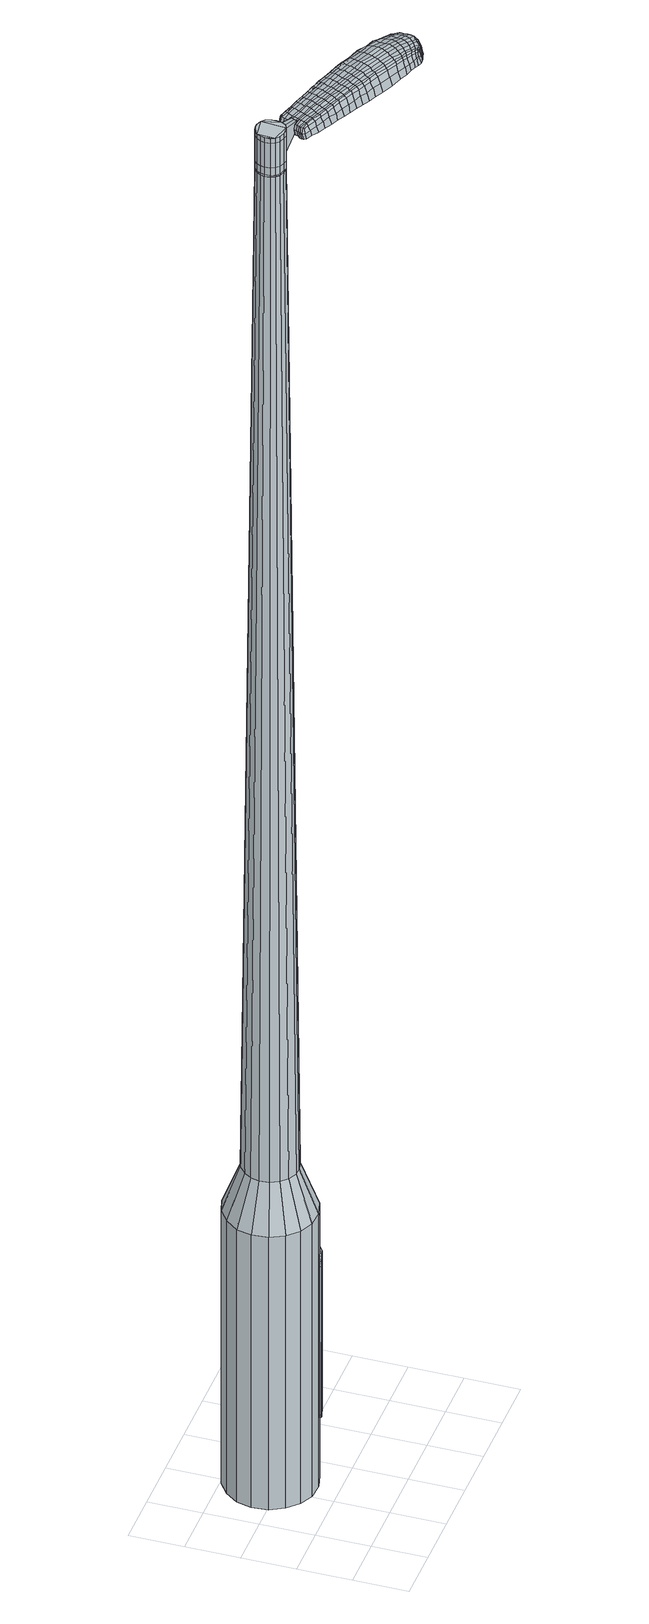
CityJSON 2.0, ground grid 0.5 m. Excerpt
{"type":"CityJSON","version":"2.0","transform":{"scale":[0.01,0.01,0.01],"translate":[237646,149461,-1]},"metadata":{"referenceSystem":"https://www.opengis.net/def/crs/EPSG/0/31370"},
"CityObjects":{
"object1":{"type":"GenericCityObject","attributes":{"cluster":746,"mean_distance_to_centroid":0.115,"new_centroid_x":237646.61,"new_centroid_y":149462.1,"mean_distance_to_camera":10.42,"H1":19.77,"H2":29.23,"Z_final":110.86,"cluster2":-1,"proj_x":237644.74,"proj_y":149466.23,"id_line":47861,"bearing_l":65.61,"distance":4.53,"orientation":"right","G_obj":335.61},"geometry":[{"type":"MultiSurface","lod":"2","boundaries":[[[0,1,2,3]],[[1,4,5,2]],[[4,6,7,5]],[[6,8,9,7]],[[8,10,11,9]],[[10,12,13,11]],[[12,14,15,13]],[[14,16,17,15]],[[16,18,19,17]],[[18,20,21,19]],[[20,22,23,21]],[[22,24,25,23]],[[24,26,27,25]],[[26,28,29,27]],[[28,30,31,29]],[[30,32,33,31]],[[32,34,35,33]],[[34,0,3,35]],[[36,37,38,39]],[[38,40,41,42]],[[41,43,42]],[[42,44,45,46]],[[45,47,46]],[[46,48,49,50]],[[49,51,50]],[[42,46,50,38]],[[50,52,39,38]],[[53,36,39]],[[2,5,7,35]],[[7,9,11,15]],[[11,13,15]],[[15,17,19,23]],[[19,21,23]],[[23,25,27,31]],[[27,29,31]],[[15,23,31,7]],[[31,33,35,7]],[[3,2,35]],[[1,0,54,55]],[[0,34,56,54]],[[34,32,57,56]],[[32,30,58,57]],[[30,28,59,58]],[[28,26,60,59]],[[26,24,61,60]],[[24,22,62,61]],[[22,20,63,62]],[[20,18,64,63]],[[18,16,65,64]],[[16,14,66,65]],[[14,12,67,66]],[[12,10,68,67]],[[10,8,69,68]],[[8,6,70,69]],[[6,4,71,70]],[[4,1,55,71]],[[55,54,72,73]],[[54,56,74,72]],[[56,57,75,74]],[[57,58,76,75]],[[58,59,77,76]],[[59,60,78,77]],[[60,61,79,78]],[[61,62,80,79]],[[62,63,81,80]],[[63,64,82,81]],[[64,65,83,82]],[[65,66,84,83]],[[66,67,85,84]],[[67,68,86,85]],[[68,69,87,86]],[[69,70,88,87]],[[70,71,89,88]],[[71,55,73,89]],[[72,90,91,92]],[[74,93,90,72]],[[94,95,93,74]],[[96,97,95,94]],[[98,99,97,96]],[[100,101,99,98]],[[79,102,101,100]],[[103,104,102,79]],[[105,106,104,103]],[[82,107,106,105]],[[83,108,107,82]],[[109,110,108,83]],[[111,112,110,109]],[[113,114,112,111]],[[87,115,114,113]],[[116,117,115,87]],[[89,118,117,116]],[[92,91,118,89]],[[119,120,121,122]],[[123,119,122,124]],[[125,123,124,126]],[[127,125,126,128]],[[129,127,128,130]],[[131,129,130,132]],[[133,131,132,134]],[[135,133,134,136]],[[137,135,136,138]],[[139,137,138,140]],[[141,139,140,142]],[[143,141,142,144]],[[145,143,144,146]],[[147,145,146,148]],[[149,147,148,150]],[[151,149,150,152]],[[73,72,92]],[[75,94,74]],[[75,76,96,94]],[[76,77,98,96]],[[77,78,100,98]],[[78,79,100]],[[80,103,79]],[[80,81,105,103]],[[81,82,105]],[[84,109,83]],[[84,85,111,109]],[[85,86,113,111]],[[86,87,113]],[[88,116,87]],[[88,89,116]],[[73,92,89]],[[153,91,90]],[[153,118,91]],[[154,117,118]],[[154,115,117]],[[155,114,115]],[[155,156,112,114]],[[156,157,110,112]],[[157,108,110]],[[158,106,107]],[[158,159,104,106]],[[159,102,104]],[[160,101,102]],[[160,161,99,101]],[[161,162,97,99]],[[162,163,95,97]],[[163,93,95]],[[39,52,151,164]],[[153,90,165,152]],[[53,39,164,120]],[[90,93,121,165]],[[36,53,120,119]],[[93,163,122,121]],[[37,36,119,123]],[[163,162,124,122]],[[38,37,123,125]],[[162,161,126,124]],[[40,38,125,127]],[[161,160,128,126]],[[41,40,127,129]],[[160,102,130,128]],[[43,41,129,131]],[[102,159,132,130]],[[42,43,131,133]],[[159,158,134,132]],[[44,42,133,135]],[[158,107,136,134]],[[45,44,135,137]],[[107,108,138,136]],[[47,45,137,139]],[[108,157,140,138]],[[46,47,139,141]],[[157,156,142,140]],[[48,46,141,143]],[[156,155,144,142]],[[49,48,143,145]],[[155,115,146,144]],[[51,49,145,147]],[[115,154,148,146]],[[50,51,147,149]],[[154,118,150,148]],[[52,50,149,151]],[[118,153,152,150]],[[151,152,166,167]],[[152,165,168,166]],[[165,121,169,168]],[[121,120,170,169]],[[120,164,171,170]],[[164,151,167,171]],[[172,173,174,175]],[[176,172,175,177]],[[172,176,178,179]],[[173,172,179,180]],[[181,182,183,184]],[[185,181,184,186]],[[181,185,187,188]],[[182,181,188,189]],[[190,191,192,193]],[[194,190,193,195]],[[190,194,196,197]],[[191,190,197,198]],[[199,200,201,202]],[[203,199,202,204]],[[199,203,205,206]],[[200,199,206,207]],[[208,209,210,211]],[[212,208,211,213]],[[208,212,214,215]],[[209,208,215,216]],[[217,218,219,220]],[[221,217,220,222]],[[217,221,223,224]],[[218,217,224,225]],[[226,227,228,229]],[[218,226,229,219]],[[226,218,225,230]],[[227,226,230,231]],[[232,233,234,235]],[[227,232,235,228]],[[232,227,231,236]],[[233,232,236,237]],[[238,176,177,239]],[[233,238,239,234]],[[238,233,237,240]],[[176,238,240,178]],[[241,242,243,244]],[[245,241,244,246]],[[241,245,247,248]],[[242,241,248,249]],[[250,251,252,253]],[[242,250,253,243]],[[250,242,249,254]],[[251,250,254,255]],[[256,257,258,259]],[[251,256,259,252]],[[256,251,255,260]],[[257,256,260,261]],[[262,263,264,265]],[[257,262,265,258]],[[262,257,261,266]],[[263,262,266,267]],[[268,173,180,269]],[[263,268,269,264]],[[268,263,267,270]],[[173,268,270,174]],[[271,272,273,274]],[[275,271,274,276]],[[271,275,277,278]],[[272,271,278,279]],[[280,281,282,283]],[[272,280,283,273]],[[280,272,279,284]],[[281,280,284,285]],[[286,287,288,289]],[[281,286,289,282]],[[286,281,285,290]],[[287,286,290,291]],[[292,185,186,293]],[[287,292,293,288]],[[292,287,291,294]],[[185,292,294,187]],[[295,296,297,298]],[[299,295,298,300]],[[295,299,301,302]],[[296,295,302,303]],[[304,305,306,307]],[[296,304,307,297]],[[304,296,303,308]],[[305,304,308,309]],[[310,311,312,313]],[[305,310,313,306]],[[310,305,309,314]],[[311,310,314,315]],[[316,317,318,319]],[[311,316,319,312]],[[316,311,315,320]],[[317,316,320,321]],[[322,182,189,323]],[[317,322,323,318]],[[322,317,321,324]],[[182,322,324,183]],[[325,211,210,326]],[[327,325,326,328]],[[325,327,329,330]],[[211,325,330,213]],[[331,327,328,332]],[[333,331,332,334]],[[331,333,335,336]],[[327,331,336,329]],[[337,333,334,338]],[[339,337,338,340]],[[337,339,341,342]],[[333,337,342,335]],[[343,339,340,344]],[[345,343,344,346]],[[343,345,347,348]],[[339,343,348,341]],[[349,345,346,350]],[[200,349,350,201]],[[349,200,207,351]],[[345,349,351,347]],[[352,353,198,197]],[[354,352,197,196]],[[352,354,355,356]],[[353,352,356,357]],[[358,359,357,356]],[[360,358,356,355]],[[358,360,361,362]],[[359,358,362,363]],[[364,365,363,362]],[[366,364,362,361]],[[364,366,367,368]],[[365,364,368,369]],[[370,371,369,368]],[[372,370,368,367]],[[370,372,205,203]],[[371,370,203,204]],[[373,374,375,376]],[[275,373,376,277]],[[373,275,276,377]],[[374,373,377,378]],[[379,194,195,380]],[[374,379,380,375]],[[379,374,378,381]],[[194,379,381,196]],[[382,383,384,385]],[[221,382,385,223]],[[382,221,222,386]],[[383,382,386,387]],[[388,389,390,391]],[[383,388,391,384]],[[388,383,387,392]],[[389,388,392,393]],[[394,191,198,395]],[[389,394,395,390]],[[394,389,393,396]],[[191,394,396,192]],[[397,398,399,400]],[[179,397,400,180]],[[397,179,178,401]],[[398,397,401,402]],[[403,404,405,406]],[[398,403,406,399]],[[403,398,402,407]],[[404,403,407,408]],[[409,202,201,410]],[[404,409,410,405]],[[409,404,408,411]],[[202,409,411,204]],[[412,413,414,415]],[[184,412,415,186]],[[412,184,183,416]],[[413,412,416,417]],[[418,206,205,419]],[[413,418,419,414]],[[418,413,417,420]],[[206,418,420,207]],[[421,422,423,424]],[[299,421,424,301]],[[421,299,300,425]],[[422,421,425,426]],[[427,212,213,428]],[[422,427,428,423]],[[427,422,426,429]],[[212,427,429,214]],[[430,431,432,433]],[[245,430,433,247]],[[430,245,246,434]],[[431,430,434,435]],[[436,437,438,439]],[[431,436,439,432]],[[436,431,435,440]],[[437,436,440,441]],[[442,209,216,443]],[[437,442,443,438]],[[442,437,441,444]],[[209,442,444,210]],[[445,446,435,434]],[[244,445,434,246]],[[445,244,243,447]],[[446,445,447,448]],[[449,450,441,440]],[[446,449,440,435]],[[449,446,448,451]],[[450,449,451,452]],[[453,326,210,444]],[[450,453,444,441]],[[453,450,452,454]],[[326,453,454,328]],[[455,456,457,458]],[[302,455,458,303]],[[455,302,301,424]],[[456,455,424,423]],[[459,330,329,460]],[[456,459,460,457]],[[459,456,423,428]],[[330,459,428,213]],[[461,462,448,447]],[[253,461,447,243]],[[461,253,252,463]],[[462,461,463,464]],[[465,466,452,451]],[[462,465,451,448]],[[465,462,464,467]],[[466,465,467,468]],[[469,332,328,454]],[[466,469,454,452]],[[469,466,468,470]],[[332,469,470,334]],[[471,472,473,474]],[[308,471,474,309]],[[471,308,303,458]],[[472,471,458,457]],[[475,336,335,476]],[[472,475,476,473]],[[475,472,457,460]],[[336,475,460,329]],[[477,478,464,463]],[[259,477,463,252]],[[477,259,258,479]],[[478,477,479,480]],[[481,482,468,467]],[[478,481,467,464]],[[481,478,480,483]],[[482,481,483,484]],[[485,338,334,470]],[[482,485,470,468]],[[485,482,484,486]],[[338,485,486,340]],[[487,488,489,490]],[[314,487,490,315]],[[487,314,309,474]],[[488,487,474,473]],[[491,342,341,492]],[[488,491,492,489]],[[491,488,473,476]],[[342,491,476,335]],[[493,494,480,479]],[[265,493,479,258]],[[493,265,264,495]],[[494,493,495,496]],[[497,498,484,483]],[[494,497,483,480]],[[497,494,496,499]],[[498,497,499,500]],[[501,344,340,486]],[[498,501,486,484]],[[501,498,500,502]],[[344,501,502,346]],[[503,504,505,506]],[[320,503,506,321]],[[503,320,315,490]],[[504,503,490,489]],[[507,348,347,508]],[[504,507,508,505]],[[507,504,489,492]],[[348,507,492,341]],[[509,510,496,495]],[[269,509,495,264]],[[509,269,180,400]],[[510,509,400,399]],[[511,512,500,499]],[[510,511,499,496]],[[511,510,399,406]],[[512,511,406,405]],[[513,350,346,502]],[[512,513,502,500]],[[513,512,405,410]],[[350,513,410,201]],[[514,515,417,416]],[[324,514,416,183]],[[514,324,321,506]],[[515,514,506,505]],[[516,351,207,420]],[[515,516,420,417]],[[516,515,505,508]],[[351,516,508,347]],[[517,518,378,377]],[[274,517,377,276]],[[517,274,273,519]],[[518,517,519,520]],[[521,354,196,381]],[[518,521,381,378]],[[521,518,520,522]],[[354,521,522,355]],[[523,524,525,526]],[[224,523,526,225]],[[523,224,223,385]],[[524,523,385,384]],[[527,528,529,530]],[[524,527,530,525]],[[527,524,384,391]],[[528,527,391,390]],[[531,353,357,532]],[[528,531,532,529]],[[531,528,390,395]],[[353,531,395,198]],[[533,534,520,519]],[[283,533,519,273]],[[533,283,282,535]],[[534,533,535,536]],[[537,360,355,522]],[[534,537,522,520]],[[537,534,536,538]],[[360,537,538,361]],[[539,540,541,542]],[[230,539,542,231]],[[539,230,225,526]],[[540,539,526,525]],[[543,544,545,546]],[[540,543,546,541]],[[543,540,525,530]],[[544,543,530,529]],[[547,359,363,548]],[[544,547,548,545]],[[547,544,529,532]],[[359,547,532,357]],[[549,550,536,535]],[[289,549,535,282]],[[549,289,288,551]],[[550,549,551,552]],[[553,366,361,538]],[[550,553,538,536]],[[553,550,552,554]],[[366,553,554,367]],[[555,556,557,558]],[[236,555,558,237]],[[555,236,231,542]],[[556,555,542,541]],[[559,560,561,562]],[[556,559,562,557]],[[559,556,541,546]],[[560,559,546,545]],[[563,365,369,564]],[[560,563,564,561]],[[563,560,545,548]],[[365,563,548,363]],[[565,566,552,551]],[[293,565,551,288]],[[565,293,186,415]],[[566,565,415,414]],[[567,372,367,554]],[[566,567,554,552]],[[567,566,414,419]],[[372,567,419,205]],[[568,569,402,401]],[[240,568,401,178]],[[568,240,237,558]],[[569,568,558,557]],[[570,571,408,407]],[[569,570,407,402]],[[570,569,557,562]],[[571,570,562,561]],[[572,371,204,411]],[[571,572,411,408]],[[572,571,561,564]],[[371,572,564,369]],[[573,574,575,576]],[[576,575,577,578]],[[579,577,575,580]],[[580,575,574,581]],[[582,583,584,585]],[[585,584,586,587]],[[588,586,584,589]],[[589,584,583,590]],[[591,592,593,594]],[[594,593,595,596]],[[597,595,593,598]],[[598,593,592,599]],[[600,601,602,603]],[[603,602,604,605]],[[606,604,602,607]],[[607,602,601,608]],[[609,610,611,612]],[[612,611,613,614]],[[615,613,611,616]],[[616,611,610,617]],[[618,619,620,621]],[[621,620,622,623]],[[624,622,620,625]],[[625,620,619,626]],[[627,628,629,630]],[[630,629,619,618]],[[626,619,629,631]],[[631,629,628,632]],[[633,634,635,636]],[[636,635,628,627]],[[632,628,635,637]],[[637,635,634,638]],[[578,577,639,640]],[[640,639,634,633]],[[638,634,639,641]],[[641,639,577,579]],[[642,643,644,645]],[[645,644,646,647]],[[648,646,644,649]],[[649,644,643,650]],[[651,652,653,654]],[[654,653,643,642]],[[650,643,653,655]],[[655,653,652,656]],[[657,658,659,660]],[[660,659,652,651]],[[656,652,659,661]],[[661,659,658,662]],[[663,664,665,666]],[[666,665,658,657]],[[662,658,665,667]],[[667,665,664,668]],[[581,574,669,670]],[[670,669,664,663]],[[668,664,669,671]],[[671,669,574,573]],[[672,673,674,675]],[[675,674,676,677]],[[678,676,674,679]],[[679,674,673,680]],[[681,682,683,684]],[[684,683,673,672]],[[680,673,683,685]],[[685,683,682,686]],[[687,688,689,690]],[[690,689,682,681]],[[686,682,689,691]],[[691,689,688,692]],[[587,586,693,694]],[[694,693,688,687]],[[692,688,693,695]],[[695,693,586,588]],[[696,697,698,699]],[[699,698,700,701]],[[702,700,698,703]],[[703,698,697,704]],[[705,706,707,708]],[[708,707,697,696]],[[704,697,707,709]],[[709,707,706,710]],[[711,712,713,714]],[[714,713,706,705]],[[710,706,713,715]],[[715,713,712,716]],[[717,718,719,720]],[[720,719,712,711]],[[716,712,719,721]],[[721,719,718,722]],[[590,583,723,724]],[[724,723,718,717]],[[722,718,723,725]],[[725,723,583,582]],[[609,612,726,727]],[[727,726,728,729]],[[730,728,726,731]],[[731,726,612,614]],[[729,728,732,733]],[[733,732,734,735]],[[736,734,732,737]],[[737,732,728,730]],[[735,734,738,739]],[[739,738,740,741]],[[742,740,738,743]],[[743,738,734,736]],[[741,740,744,745]],[[745,744,746,747]],[[748,746,744,749]],[[749,744,740,742]],[[747,746,750,751]],[[751,750,601,600]],[[608,601,750,752]],[[752,750,746,748]],[[599,753,754,598]],[[598,754,755,597]],[[756,755,754,757]],[[757,754,753,758]],[[758,759,760,757]],[[757,760,761,756]],[[762,761,760,763]],[[763,760,759,764]],[[764,765,766,763]],[[763,766,767,762]],[[768,767,766,769]],[[769,766,765,770]],[[770,771,772,769]],[[769,772,773,768]],[[606,773,772,604]],[[604,772,771,605]],[[774,775,776,777]],[[777,776,676,678]],[[677,676,776,778]],[[778,776,775,779]],[[596,595,780,781]],[[781,780,775,774]],[[779,775,780,782]],[[782,780,595,597]],[[783,784,785,786]],[[786,785,622,624]],[[623,622,785,787]],[[787,785,784,788]],[[789,790,791,792]],[[792,791,784,783]],[[788,784,791,793]],[[793,791,790,794]],[[599,592,795,796]],[[796,795,790,789]],[[794,790,795,797]],[[797,795,592,591]],[[798,799,800,801]],[[801,800,580,581]],[[579,580,800,802]],[[802,800,799,803]],[[804,805,806,807]],[[807,806,799,798]],[[803,799,806,808]],[[808,806,805,809]],[[600,603,810,811]],[[811,810,805,804]],[[809,805,810,812]],[[812,810,603,605]],[[813,814,815,816]],[[816,815,585,587]],[[582,585,815,817]],[[817,815,814,818]],[[606,607,819,820]],[[820,819,814,813]],[[818,814,819,821]],[[821,819,607,608]],[[822,823,824,825]],[[825,824,700,702]],[[701,700,824,826]],[[826,824,823,827]],[[614,613,828,829]],[[829,828,823,822]],[[827,823,828,830]],[[830,828,613,615]],[[831,832,833,834]],[[834,833,646,648]],[[647,646,833,835]],[[835,833,832,836]],[[837,838,839,840]],[[840,839,832,831]],[[836,832,839,841]],[[841,839,838,842]],[[617,610,843,844]],[[844,843,838,837]],[[842,838,843,845]],[[845,843,610,609]],[[836,846,835]],[[835,846,645,647]],[[642,645,846,847]],[[847,846,848]],[[842,849,850,841]],[[841,850,846,836]],[[848,846,850,851]],[[851,850,849,852]],[[609,727,853,845]],[[845,853,849,842]],[[852,849,853,854]],[[854,853,727,729]],[[855,856,857,858]],[[858,857,703,704]],[[702,703,857,825]],[[825,857,856,822]],[[730,731,859,860]],[[860,859,856,855]],[[822,856,859,829]],[[829,859,731,614]],[[848,861,862,847]],[[847,862,654,642]],[[651,654,862,863]],[[863,862,861,864]],[[852,865,866,851]],[[851,866,861,848]],[[864,861,866,867]],[[867,866,865,868]],[[729,733,869,854]],[[854,869,865,852]],[[868,865,869,870]],[[870,869,733,735]],[[871,872,873,874]],[[874,873,709,710]],[[704,709,873,858]],[[858,873,872,855]],[[736,737,875,876]],[[876,875,872,871]],[[855,872,875,860]],[[860,875,737,730]],[[864,877,878,863]],[[863,878,660,651]],[[657,660,878,879]],[[879,878,877,880]],[[868,881,882,867]],[[867,882,877,864]],[[880,877,882,883]],[[883,882,881,884]],[[735,739,885,870]],[[870,885,881,868]],[[884,881,885,886]],[[886,885,739,741]],[[887,888,889,890]],[[890,889,715,716]],[[710,715,889,874]],[[874,889,888,871]],[[742,743,891,892]],[[892,891,888,887]],[[871,888,891,876]],[[876,891,743,736]],[[880,893,894,879]],[[879,894,666,657]],[[663,666,894,895]],[[895,894,893,896]],[[884,897,898,883]],[[883,898,893,880]],[[896,893,898,899]],[[899,898,897,900]],[[741,745,901,886]],[[886,901,897,884]],[[900,897,901,902]],[[902,901,745,747]],[[903,904,905,906]],[[906,905,721,722]],[[716,721,905,890]],[[890,905,904,887]],[[748,749,907,908]],[[908,907,904,903]],[[887,904,907,892]],[[892,907,749,742]],[[896,909,910,895]],[[895,910,670,663]],[[581,670,910,801]],[[801,910,909,798]],[[900,911,912,899]],[[899,912,909,896]],[[798,909,912,807]],[[807,912,911,804]],[[747,751,913,902]],[[902,913,911,900]],[[804,911,913,811]],[[811,913,751,600]],[[818,914,915,817]],[[817,915,725,582]],[[722,725,915,906]],[[906,915,914,903]],[[608,752,916,821]],[[821,916,914,818]],[[903,914,916,908]],[[908,916,752,748]],[[779,917,918,778]],[[778,918,675,677]],[[672,675,918,919]],[[919,918,917,920]],[[597,755,921,782]],[[782,921,917,779]],[[920,917,921,922]],[[922,921,755,756]],[[923,924,925,926]],[[926,925,625,626]],[[624,625,925,786]],[[786,925,924,783]],[[927,928,929,930]],[[930,929,924,923]],[[783,924,929,792]],[[792,929,928,789]],[[758,753,931,932]],[[932,931,928,927]],[[789,928,931,796]],[[796,931,753,599]],[[920,933,934,919]],[[919,934,684,672]],[[681,684,934,935]],[[935,934,933,936]],[[756,761,937,922]],[[922,937,933,920]],[[936,933,937,938]],[[938,937,761,762]],[[939,940,941,942]],[[942,941,631,632]],[[626,631,941,926]],[[926,941,940,923]],[[943,944,945,946]],[[946,945,940,939]],[[923,940,945,930]],[[930,945,944,927]],[[764,759,947,948]],[[948,947,944,943]],[[927,944,947,932]],[[932,947,759,758]],[[936,949,950,935]],[[935,950,690,681]],[[687,690,950,951]],[[951,950,949,952]],[[762,767,953,938]],[[938,953,949,936]],[[952,949,953,954]],[[954,953,767,768]],[[955,956,957,958]],[[958,957,637,638]],[[632,637,957,942]],[[942,957,956,939]],[[959,960,961,962]],[[962,961,956,955]],[[939,956,961,946]],[[946,961,960,943]],[[770,765,963,964]],[[964,963,960,959]],[[943,960,963,948]],[[948,963,765,764]],[[952,965,966,951]],[[951,966,694,687]],[[587,694,966,816]],[[816,966,965,813]],[[768,773,967,954]],[[954,967,965,952]],[[813,965,967,820]],[[820,967,773,606]],[[803,968,969,802]],[[802,969,641,579]],[[638,641,969,958]],[[958,969,968,955]],[[809,970,971,808]],[[808,971,968,803]],[[955,968,971,962]],[[962,971,970,959]],[[605,771,972,812]],[[812,972,970,809]],[[959,970,972,964]],[[964,972,771,770]],[[573,576,175,174]],[[576,578,177,175]],[[588,589,188,187]],[[589,590,189,188]],[[591,594,193,192]],[[594,596,195,193]],[[615,616,215,214]],[[616,617,216,215]],[[618,621,220,219]],[[621,623,222,220]],[[627,630,229,228]],[[630,618,219,229]],[[633,636,235,234]],[[636,627,228,235]],[[578,640,239,177]],[[640,633,234,239]],[[648,649,248,247]],[[649,650,249,248]],[[650,655,254,249]],[[655,656,255,254]],[[656,661,260,255]],[[661,662,261,260]],[[662,667,266,261]],[[667,668,267,266]],[[668,671,270,267]],[[671,573,174,270]],[[678,679,278,277]],[[679,680,279,278]],[[680,685,284,279]],[[685,686,285,284]],[[686,691,290,285]],[[691,692,291,290]],[[692,695,294,291]],[[695,588,187,294]],[[696,699,298,297]],[[699,701,300,298]],[[705,708,307,306]],[[708,696,297,307]],[[711,714,313,312]],[[714,705,306,313]],[[717,720,319,318]],[[720,711,312,319]],[[590,724,323,189]],[[724,717,318,323]],[[774,777,376,375]],[[777,678,277,376]],[[596,781,380,195]],[[781,774,375,380]],[[623,787,386,222]],[[787,788,387,386]],[[788,793,392,387]],[[793,794,393,392]],[[794,797,396,393]],[[797,591,192,396]],[[701,826,425,300]],[[826,827,426,425]],[[827,830,429,426]],[[830,615,214,429]],[[831,834,433,432]],[[834,648,247,433]],[[837,840,439,438]],[[840,831,432,439]],[[617,844,443,216]],[[844,837,438,443]],[[973,974,975,976]],[[977,978,976,975]],[[979,980,981,982]],[[983,984,985,986]],[[974,987,988,975]],[[989,977,975,988]],[[990,979,982,991]],[[992,993,984,983]],[[987,994,995,988]],[[995,996,989,988]],[[997,990,991,998]],[[999,993,992,1000]],[[994,1001,1002,995]],[[1002,1003,996,995]],[[1004,997,998,1005]],[[1006,999,1000,1007]],[[1008,1009,1010,1011]],[[1012,1013,1009,1008]],[[1012,1014,1015,1013]],[[1014,1016,1017,1015]],[[1018,1019,1020,1021]],[[1022,1023,1019,1018]],[[1024,1025,1023,1022]],[[1026,1027,1025,1024]],[[1021,1010,1009,1018]],[[1018,1009,1013,1022]],[[1013,1015,1024,1022]],[[1015,1017,1026,1024]],[[982,981,978,977]],[[991,982,977,989]],[[996,998,991,989]],[[1003,1005,998,996]],[[983,986,980,979]],[[992,983,979,990]],[[1000,992,990,997]],[[1007,1000,997,1004]],[[984,1008,1011,985]],[[993,1012,1008,984]],[[1014,1012,993,999]],[[1016,1014,999,1006]],[[1028,1029,1030,1031]],[[1030,1032,1033,1034]],[[1030,1034,1035,1036]],[[1030,1036,1031]],[[1037,1028,1031,1038]],[[1039,1038,1031,1040]],[[1041,1040,1031]],[[1042,1030,1029,1043]],[[1044,1042,1043,1045]],[[1046,1044,1045,1047]],[[1048,1046,1047,1049]],[[1050,1048,1049,1051]],[[1051,1052,1053,1054]],[[1051,1054,1055,1056]],[[1051,1056,1057,1058]],[[1057,1059,1060,1061]],[[1057,1061,1062,1063]],[[1057,1063,1058]],[[1051,1058,1050]],[[1064,1065,1029,1028]],[[1066,1067,1032,1030]],[[1068,1069,1041,1031]],[[1065,1070,1043,1029]],[[1071,1066,1030,1042]],[[1070,1072,1045,1043]],[[1073,1071,1042,1044]],[[1072,1074,1047,1045]],[[1075,1073,1044,1046]],[[1074,1076,1049,1047]],[[1077,1075,1046,1048]],[[1076,1078,1051,1049]],[[1079,1077,1048,1050]],[[1078,1080,1052,1051]],[[1081,1082,1059,1057]],[[1083,1079,1050,1058]],[[1053,1052,1080,1084]],[[1054,1053,1084,1085]],[[1055,1054,1085,1086]],[[1056,1055,1086,1087]],[[1057,1056,1087,1081]],[[1088,1064,1028,1037]],[[1089,1088,1037,1038]],[[1090,1089,1038,1039]],[[1091,1090,1039,1040]],[[1069,1091,1040,1041]],[[1033,1032,1067,1092]],[[1060,1059,1082,1093]],[[1034,1033,1092,1094]],[[1035,1034,1094,1095]],[[1036,1035,1095,1096]],[[1031,1036,1096,1068]],[[1061,1060,1093,1097]],[[1062,1061,1097,1098]],[[1063,1062,1098,1099]],[[1058,1063,1099,1083]]]}]}
},
"vertices":[
[102,93,384],[93,81,384],[93,81,96],[102,93,96],[81,73,384],[81,73,96],[67,69,384],[67,69,96],[52,70,384],[52,70,96],[39,76,384],[39,76,96],[29,86,384],[29,86,96],[22,99,384],[22,99,96],[21,114,384],[21,114,96],[24,128,384],[24,128,96],[33,140,384],[33,140,96],[45,149,384],[45,149,96],[59,153,384],[59,153,96],[74,152,384],[74,152,96],[87,146,384],[87,146,96],[97,135,384],[97,135,96],[104,122,384],[104,122,96],[105,108,384],[105,108,96],[76,114,1524],[74,119,1524],[71,122,1524],[75,105,1524],[66,124,1524],[62,124,1524],[53,120,1524],[57,123,1524],[51,116,1524],[50,112,1524],[52,103,1524],[50,107,1524],[55,100,1524],[60,98,1524],[69,99,1524],[64,97,1524],[73,101,1524],[76,110,1524],[86,100,429],[81,93,429],[88,109,429],[87,118,429],[83,125,429],[77,132,429],[69,135,429],[61,136,429],[52,134,429],[45,128,429],[40,121,429],[38,113,429],[39,104,429],[43,96,429],[49,90,429],[57,86,429],[65,86,429],[74,88,429],[75,105,1483],[73,101,1483],[76,110,1483],[76,114,1483],[74,119,1483],[71,122,1483],[66,124,1483],[62,124,1483],[57,123,1483],[53,120,1483],[51,116,1483],[50,112,1483],[50,107,1483],[52,103,1483],[55,100,1483],[60,98,1483],[64,97,1483],[69,99,1483],[75,105,1485],[72,102,1485],[72,102,1483],[76,110,1485],[75,114,1483],[75,114,1485],[73,118,1483],[73,118,1485],[70,121,1483],[70,121,1485],[66,123,1483],[66,123,1485],[62,124,1485],[57,122,1483],[57,122,1485],[54,120,1483],[54,120,1485],[51,116,1485],[50,112,1485],[51,107,1483],[51,107,1485],[53,103,1483],[53,103,1485],[56,100,1483],[56,100,1485],[60,98,1485],[64,98,1483],[64,98,1485],[69,99,1485],[76,114,1519],[76,110,1519],[76,110,1493],[76,114,1493],[74,119,1519],[74,119,1493],[71,122,1519],[71,122,1493],[66,124,1519],[66,124,1493],[62,124,1519],[62,124,1493],[57,123,1519],[57,123,1493],[53,120,1519],[53,120,1493],[51,116,1519],[51,116,1493],[50,112,1519],[50,112,1493],[50,107,1519],[50,107,1493],[52,103,1519],[52,103,1493],[55,100,1519],[55,100,1493],[60,98,1519],[60,98,1493],[64,97,1519],[64,97,1493],[69,99,1519],[69,99,1493],[73,101,1519],[73,101,1493],[73,101,1485],[64,97,1485],[55,100,1485],[52,103,1485],[50,107,1485],[53,120,1485],[57,123,1485],[66,124,1485],[71,122,1485],[74,119,1485],[76,114,1485],[75,105,1519],[75,105,1493],[91,95,1513],[91,95,1518],[92,98,1513],[94,100,1513],[94,100,1518],[92,98,1518],[152,49,1519],[145,52,1518],[146,50,1509],[152,47,1510],[159,45,1519],[160,43,1510],[159,47,1526],[151,51,1525],[145,54,1525],[168,84,1519],[161,87,1518],[160,86,1525],[166,83,1525],[176,81,1519],[174,80,1526],[178,82,1510],[170,85,1510],[163,88,1509],[227,38,1519],[226,35,1519],[227,34,1513],[228,38,1513],[228,42,1519],[229,42,1513],[227,43,1524],[226,39,1524],[224,35,1524],[160,68,1530],[153,71,1529],[152,68,1529],[158,65,1530],[168,65,1531],[167,62,1531],[170,68,1530],[161,72,1530],[155,75,1529],[86,102,1512],[85,99,1512],[86,99,1517],[87,101,1517],[88,104,1512],[89,104,1517],[88,104,1506],[87,101,1506],[86,99,1506],[206,26,1519],[203,27,1519],[203,25,1512],[206,24,1512],[209,25,1518],[209,24,1512],[208,26,1522],[206,27,1523],[203,28,1524],[198,28,1519],[193,30,1519],[194,29,1512],[199,27,1512],[199,30,1524],[193,32,1525],[188,32,1519],[180,36,1519],[181,34,1511],[188,31,1511],[188,34,1526],[180,37,1526],[170,40,1519],[171,38,1510],[170,42,1526],[86,83,1513],[93,80,1513],[93,81,1518],[86,85,1517],[81,86,1512],[83,87,1516],[82,85,1506],[87,82,1507],[93,78,1507],[100,76,1514],[106,73,1515],[106,74,1520],[99,78,1519],[100,75,1507],[107,71,1507],[113,69,1515],[119,66,1516],[119,68,1522],[113,71,1521],[113,68,1508],[120,64,1508],[126,62,1517],[132,59,1517],[132,61,1524],[126,64,1523],[126,61,1508],[133,57,1509],[139,56,1518],[139,57,1524],[139,54,1509],[222,58,1519],[219,60,1519],[218,59,1524],[221,57,1523],[224,57,1518],[223,56,1522],[225,57,1512],[223,59,1512],[220,61,1512],[215,62,1519],[210,65,1519],[208,64,1525],[214,61,1524],[216,63,1512],[211,66,1512],[204,68,1519],[197,71,1519],[196,70,1526],[203,67,1526],[206,69,1511],[199,72,1511],[187,76,1519],[185,75,1526],[188,77,1510],[99,111,1513],[106,108,1513],[107,109,1507],[100,112,1507],[94,113,1512],[95,113,1506],[94,112,1516],[98,110,1517],[105,107,1518],[113,106,1514],[120,103,1515],[122,104,1507],[114,106,1507],[112,105,1519],[119,102,1520],[127,100,1515],[134,97,1516],[136,98,1508],[129,101,1508],[126,99,1521],[133,97,1522],[141,95,1517],[148,92,1517],[149,93,1509],[143,96,1508],[139,94,1523],[146,91,1524],[154,89,1518],[156,90,1509],[153,88,1524],[92,99,1519],[91,96,1519],[99,96,1520],[98,93,1520],[100,98,1520],[93,101,1519],[106,93,1522],[105,90,1522],[113,90,1523],[111,87,1523],[114,92,1523],[107,95,1521],[119,87,1524],[118,84,1524],[126,83,1525],[125,81,1525],[128,86,1525],[121,89,1524],[133,80,1526],[132,78,1526],[140,77,1527],[138,75,1527],[141,81,1527],[134,83,1526],[146,74,1528],[145,72,1528],[148,78,1528],[223,40,1527],[222,36,1527],[224,44,1526],[220,46,1527],[219,42,1528],[217,38,1528],[213,44,1529],[212,41,1529],[214,48,1528],[208,51,1530],[207,47,1530],[205,44,1530],[200,50,1531],[198,47,1531],[201,54,1530],[193,58,1531],[192,54,1531],[190,51,1531],[180,59,1531],[178,56,1531],[181,63,1531],[225,55,1518],[226,52,1519],[227,52,1513],[226,55,1513],[224,55,1523],[225,52,1523],[228,47,1519],[229,47,1513],[226,47,1524],[211,25,1518],[214,26,1518],[213,27,1523],[210,27,1523],[211,24,1513],[214,25,1513],[217,27,1519],[221,29,1519],[219,30,1524],[216,28,1523],[218,26,1513],[221,28,1513],[224,32,1519],[222,32,1524],[224,31,1513],[152,52,1528],[153,54,1528],[146,57,1528],[145,56,1527],[160,49,1528],[161,50,1529],[154,57,1529],[156,59,1530],[149,63,1529],[148,60,1528],[162,53,1529],[164,55,1530],[157,62,1530],[150,66,1529],[165,58,1531],[165,82,1528],[165,80,1529],[173,76,1529],[173,78,1528],[159,85,1527],[158,82,1528],[163,76,1529],[171,72,1530],[156,79,1528],[91,112,1512],[90,111,1512],[91,110,1517],[92,111,1517],[92,113,1506],[92,111,1506],[89,108,1512],[90,107,1517],[90,108,1506],[80,88,1512],[81,90,1512],[81,89,1506],[81,87,1506],[82,88,1517],[82,90,1517],[82,92,1512],[83,94,1512],[84,93,1506],[82,91,1506],[83,92,1517],[84,94,1517],[84,97,1512],[85,96,1506],[85,96,1517],[86,86,1519],[87,87,1519],[93,83,1520],[94,84,1520],[88,89,1519],[89,92,1519],[95,86,1520],[96,89,1520],[90,94,1519],[97,91,1520],[97,109,1519],[96,107,1519],[103,105,1520],[104,106,1520],[95,105,1519],[102,102,1520],[100,79,1521],[100,81,1521],[106,76,1522],[107,77,1522],[101,83,1521],[103,85,1521],[108,80,1522],[109,82,1523],[104,88,1522],[110,85,1523],[111,104,1521],[110,102,1521],[117,99,1522],[118,101,1522],[109,99,1521],[116,96,1522],[113,72,1523],[114,74,1523],[120,69,1524],[120,71,1524],[115,76,1523],[116,79,1524],[121,73,1525],[123,76,1525],[117,81,1524],[124,78,1525],[125,98,1523],[124,96,1523],[131,93,1524],[132,95,1524],[122,93,1524],[129,90,1525],[126,66,1525],[127,67,1525],[133,62,1526],[133,64,1526],[128,70,1526],[129,72,1526],[135,66,1527],[136,69,1527],[130,75,1526],[137,72,1527],[139,93,1525],[138,91,1525],[144,88,1526],[145,90,1526],[136,87,1526],[143,84,1527],[139,59,1527],[140,61,1527],[141,63,1527],[142,66,1528],[144,69,1528],[152,87,1527],[151,85,1527],[150,82,1528],[221,56,1525],[223,53,1525],[218,57,1526],[219,55,1526],[224,49,1526],[220,50,1527],[208,28,1525],[210,28,1525],[207,29,1526],[205,29,1525],[214,29,1525],[217,31,1526],[213,33,1527],[210,31,1526],[219,33,1526],[215,35,1527],[214,60,1526],[214,57,1527],[208,63,1527],[209,60,1528],[215,53,1528],[208,56,1529],[200,31,1526],[202,31,1527],[196,34,1528],[194,33,1527],[204,33,1527],[207,35,1528],[201,38,1529],[198,36,1528],[210,38,1528],[203,41,1530],[203,66,1528],[203,63,1529],[195,69,1528],[195,67,1529],[202,59,1529],[194,63,1530],[188,35,1528],[190,36,1528],[182,40,1529],[181,38,1528],[192,38,1529],[194,41,1530],[186,45,1530],[184,42,1530],[197,44,1530],[188,48,1531],[185,74,1529],[184,71,1529],[183,67,1530],[170,43,1528],[172,45,1529],[173,47,1530],[175,50,1530],[177,53,1531],[147,52,1509],[146,54,1518],[153,51,1518],[153,49,1509],[160,47,1519],[161,45,1510],[160,49,1525],[152,53,1525],[146,56,1525],[159,84,1525],[161,85,1518],[167,82,1518],[166,81,1525],[175,79,1519],[174,78,1525],[177,80,1510],[169,83,1509],[162,86,1509],[225,35,1513],[224,36,1519],[225,39,1519],[226,38,1513],[226,42,1519],[227,42,1513],[225,43,1524],[224,39,1524],[223,36,1524],[152,68,1528],[154,71,1528],[160,68,1529],[159,65,1529],[168,64,1529],[167,62,1529],[170,68,1529],[162,71,1529],[155,74,1528],[88,98,1516],[87,98,1512],[88,101,1512],[89,100,1516],[90,103,1512],[90,103,1516],[91,103,1506],[89,100,1506],[88,98,1506],[204,27,1512],[203,29,1519],[206,28,1518],[207,26,1512],[209,27,1518],[209,26,1512],[208,28,1522],[207,29,1523],[204,30,1523],[194,30,1512],[194,32,1519],[199,30,1519],[199,29,1512],[199,32,1524],[194,34,1525],[182,36,1511],[181,37,1519],[188,34,1519],[189,33,1511],[188,36,1525],[181,39,1526],[171,42,1519],[171,40,1510],[171,44,1526],[94,83,1518],[94,82,1513],[87,85,1513],[87,86,1517],[83,88,1512],[84,88,1515],[83,86,1506],[88,84,1506],[94,80,1507],[107,76,1520],[107,75,1514],[101,78,1514],[100,79,1519],[101,77,1507],[108,73,1507],[120,69,1522],[120,68,1516],[114,71,1515],[114,73,1521],[114,69,1508],[121,66,1508],[133,62,1523],[133,61,1517],[127,64,1516],[127,66,1522],[127,62,1508],[134,59,1508],[140,57,1517],[140,59,1524],[140,55,1509],[217,57,1523],[218,58,1519],[220,57,1518],[220,56,1523],[222,55,1518],[221,55,1522],[223,56,1512],[222,57,1512],[219,59,1512],[207,62,1525],[209,63,1519],[214,61,1519],[213,60,1524],[215,61,1512],[210,64,1512],[195,69,1526],[196,70,1519],[203,66,1519],[202,65,1525],[205,67,1511],[198,70,1511],[186,74,1519],[184,73,1526],[188,75,1510],[107,107,1507],[105,106,1513],[98,109,1513],[100,110,1506],[94,111,1512],[95,111,1506],[94,110,1515],[98,108,1517],[104,106,1518],[121,102,1507],[119,101,1514],[112,104,1514],[114,104,1507],[111,103,1519],[118,100,1520],[135,96,1508],[133,96,1516],[126,98,1515],[128,99,1508],[125,97,1521],[132,95,1522],[149,91,1508],[147,90,1517],[140,93,1516],[142,94,1508],[139,92,1522],[146,89,1523],[154,88,1517],[156,88,1509],[152,87,1524],[93,98,1518],[92,96,1518],[100,95,1519],[99,93,1519],[101,98,1519],[94,101,1518],[106,92,1520],[105,90,1520],[113,89,1521],[112,87,1521],[114,92,1521],[108,95,1520],[120,86,1523],[119,84,1523],[127,83,1524],[126,81,1524],[128,86,1524],[121,89,1523],[133,80,1525],[132,78,1525],[140,77,1526],[139,74,1526],[142,80,1526],[135,83,1525],[147,74,1527],[146,71,1527],[148,77,1527],[220,37,1526],[222,40,1526],[223,44,1525],[219,45,1526],[218,42,1526],[217,39,1526],[211,41,1528],[213,44,1528],[214,48,1527],[207,51,1528],[206,47,1529],[205,44,1529],[198,47,1530],[200,50,1530],[201,54,1529],[193,58,1530],[192,54,1530],[190,51,1530],[179,56,1530],[180,59,1530],[181,63,1530],[225,52,1513],[224,51,1518],[223,54,1518],[224,55,1512],[222,54,1523],[223,51,1523],[225,47,1519],[226,47,1513],[224,47,1523],[212,29,1523],[213,28,1518],[210,28,1518],[210,29,1523],[211,26,1512],[213,27,1512],[218,32,1523],[219,31,1519],[216,29,1519],[215,30,1523],[217,28,1513],[220,30,1513],[222,33,1519],[221,34,1524],[223,33,1513],[147,58,1527],[153,55,1527],[153,54,1527],[146,57,1526],[160,50,1527],[161,51,1528],[150,63,1528],[156,60,1528],[155,57,1528],[148,60,1527],[163,53,1528],[164,56,1529],[157,62,1529],[151,66,1528],[166,59,1529],[173,76,1528],[165,79,1527],[165,80,1527],[173,77,1527],[159,83,1526],[158,82,1527],[163,75,1528],[171,72,1528],[157,78,1527],[93,109,1516],[93,110,1512],[93,111,1512],[93,110,1516],[94,111,1506],[94,110,1506],[91,107,1512],[92,106,1516],[92,107,1506],[83,88,1506],[83,89,1512],[82,88,1512],[83,87,1506],[83,88,1516],[84,89,1516],[86,93,1506],[85,93,1512],[84,91,1512],[84,90,1506],[85,91,1516],[86,93,1516],[86,96,1512],[87,95,1506],[87,96,1516],[88,87,1518],[94,83,1519],[94,84,1519],[90,91,1518],[89,89,1518],[95,86,1519],[96,88,1519],[91,94,1518],[97,91,1519],[104,104,1519],[97,107,1518],[97,108,1518],[104,105,1519],[96,104,1518],[102,101,1519],[101,81,1520],[101,80,1520],[107,77,1521],[108,77,1521],[103,85,1520],[102,83,1520],[109,79,1521],[110,82,1521],[104,88,1520],[111,84,1521],[117,99,1521],[111,101,1520],[111,102,1520],[118,100,1521],[109,98,1520],[116,95,1521],[114,74,1522],[114,73,1522],[120,70,1523],[121,71,1523],[117,79,1522],[115,76,1522],[122,73,1523],[123,76,1524],[118,81,1523],[124,78,1524],[131,93,1523],[124,96,1522],[125,97,1522],[132,94,1523],[123,93,1522],[130,90,1523],[128,67,1524],[127,67,1524],[134,63,1525],[134,64,1525],[130,72,1525],[129,70,1524],[135,66,1525],[136,69,1526],[131,75,1525],[138,72,1526],[145,87,1525],[138,90,1524],[138,91,1524],[145,89,1525],[136,87,1524],[143,84,1525],[141,61,1526],[140,60,1526],[143,66,1527],[142,63,1526],[144,69,1527],[151,84,1526],[152,86,1526],[150,81,1526],[221,52,1524],[220,55,1524],[217,56,1525],[218,54,1525],[222,48,1525],[219,50,1525],[207,31,1525],[210,30,1524],[208,29,1524],[205,30,1525],[212,34,1526],[216,32,1525],[213,31,1524],[210,32,1525],[218,35,1525],[215,36,1526],[213,57,1526],[213,59,1526],[207,62,1526],[208,60,1527],[214,53,1526],[208,56,1527],[196,35,1527],[202,33,1526],[200,32,1526],[194,34,1526],[201,39,1528],[207,36,1527],[204,34,1526],[198,37,1527],[209,38,1527],[203,41,1528],[202,62,1527],[202,64,1527],[195,68,1527],[195,66,1528],[202,58,1528],[194,62,1529],[183,41,1528],[190,37,1527],[189,37,1527],[182,40,1527],[187,45,1529],[194,42,1529],[192,39,1528],[185,43,1528],[196,44,1529],[188,48,1530],[184,71,1528],[184,72,1528],[183,67,1529],[172,46,1528],[171,45,1528],[175,50,1529],[174,48,1529],[177,53,1530],[83,87,1508],[86,93,1508],[115,78,1509],[112,71,1509],[134,69,1510],[131,61,1510],[170,52,1512],[166,43,1512],[150,51,1511],[154,59,1511],[186,44,1513],[199,39,1514],[195,31,1514],[183,36,1513],[88,99,1508],[118,85,1509],[138,77,1510],[174,60,1512],[157,68,1511],[190,53,1513],[202,47,1514],[91,105,1508],[121,93,1509],[141,84,1510],[178,69,1512],[161,76,1511],[206,55,1514],[194,61,1513],[94,111,1508],[125,100,1509],[145,92,1510],[181,77,1512],[165,85,1511],[210,63,1514],[198,70,1513],[211,34,1514],[216,33,1514],[213,27,1514],[208,26,1514],[215,42,1514],[219,40,1514],[218,49,1514],[222,46,1514],[222,57,1514],[225,53,1514],[222,34,1515],[226,35,1515],[225,34,1515],[220,30,1515],[223,38,1515],[226,36,1515],[225,42,1515],[227,37,1515],[227,46,1515],[227,38,1515],[96,138,334],[99,135,334],[99,135,165],[89,146,171],[96,138,165],[94,141,165],[92,143,166],[90,144,167],[89,145,169],[94,141,334],[92,143,333],[90,144,332],[89,145,331],[89,146,328],[105,122,165],[105,122,334],[107,107,165],[107,107,334],[103,93,165],[103,93,334],[94,80,165],[94,80,334],[82,71,165],[82,71,334],[78,70,334],[75,69,334],[72,68,333],[70,68,332],[69,67,331],[68,67,328],[78,70,165],[68,67,171],[69,67,169],[70,68,167],[72,68,166],[75,69,165],[94,136,334],[97,134,334],[97,134,165],[94,136,165],[87,143,171],[87,143,328],[103,121,334],[103,121,165],[104,107,334],[104,107,165],[100,94,334],[100,94,165],[92,82,334],[92,82,165],[81,74,334],[81,74,165],[77,73,334],[68,70,328],[68,70,171],[77,73,165],[74,72,334],[71,71,333],[69,70,332],[68,70,331],[92,139,334],[90,141,333],[88,142,332],[87,143,331],[92,139,165],[68,70,169],[90,141,166],[88,142,167],[87,143,169],[69,70,167],[71,71,166],[74,72,165]
]}
